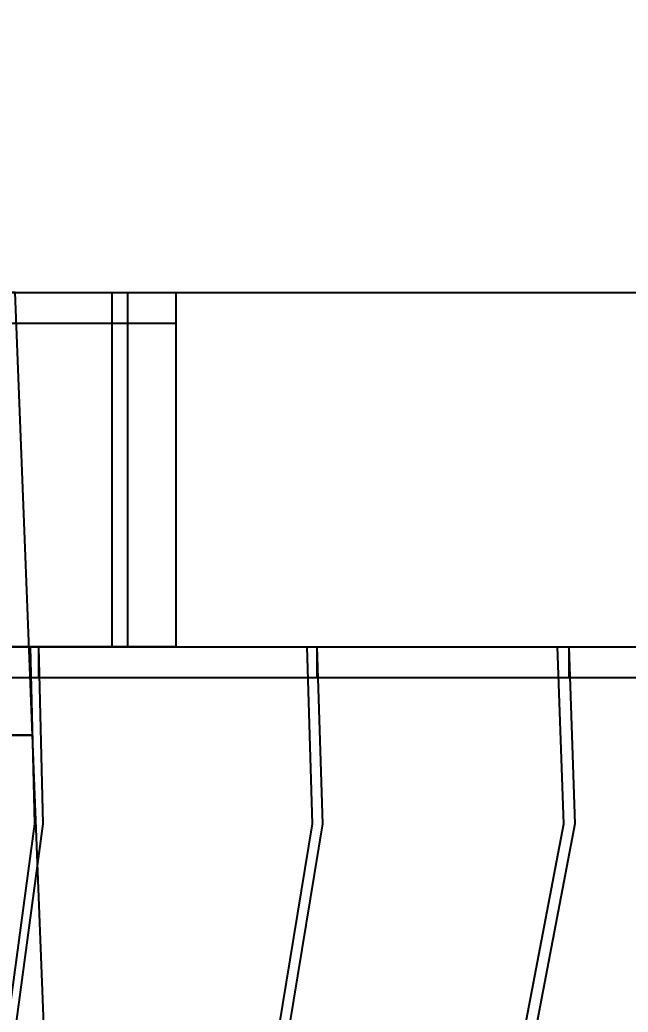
# Model space of a CAD drawing. Header units: millimetres. Extents: x -123812 to 252100, y -3000 to 639000.
# Drawn here: x 14239 to 21106, y 366874 to 378076 of the extents above; entities that cross this region are included whole.
import ezdxf

# ---------------------------------------------------------------- set-up
doc = ezdxf.new("R2010")
doc.units = ezdxf.units.MM
for name, color, linetype, lineweight in [('D-STR-DECK', 7, 'Continuous', 25), ('D-STR-DIM', 7, 'Continuous', 13), ('D-STR-STRC', 7, 'Continuous', 25)]:
    doc.layers.add(name, color=color, linetype=linetype, lineweight=lineweight)
doc.styles.add('OpenSansCondensed-Light', font='OpenSansCondensed-Light.ttf')
doc.styles.add('TOWER_UNICODE', font='Arial Unicode.ttf')
doc.dimstyles.new('EZDXF', dxfattribs={"dimtxt": 0.25, "dimasz": 0.175, "dimexe": 0.375, "dimexo": 0.125, "dimgap": 0.1, "dimtad": 1, "dimlfac": 100, "dimzin": 12, "dimdsep": 46, "dimtxsty": 'OpenSansCondensed-Light', "dimblk": 'ARCHTICK', "dimcen": 2.5, "dimazin": 3, "dimtfac": 0.5, "dimtmove": 2, "dimatfit": 3})

# ---------------------------------------------------------------- blocks, each defined once
blk = doc.blocks.new('_ARCHTICK')
at = {"color": 0, "linetype": 'BYBLOCK', "const_width": 0.15}
blk.add_lwpolyline([(-0.5, -0.5), (0.5, 0.5)], dxfattribs=at)

msp = doc.modelspace()

# ---------------------------------------------------------------- linework, layer by layer
at = {"layer": 'D-STR-DECK'}
for points in [[(5196.2, 374650), (5196.2, 375000), (15454.8, 375000), (15454.8, 374650)], [(5196.2, 374650), (5196.2, 375000), (15454.8, 375000), (15454.8, 374650)], [(5795.6, 374650), (5795.6, 375000), (16000, 375000), (16000, 374650)], [(5795.6, 374650), (5795.6, 375000), (16000, 375000), (16000, 374650)], [(13700.5, 371000), (13700.5, 375000), (15454.8, 375000), (15454.8, 371000)], [(13700.5, 371000), (13700.5, 375000), (15454.8, 375000), (15454.8, 371000)], [(15280.9, 371000), (15280.9, 375000), (16000, 375000), (16000, 371000)], [(15280.9, 371000), (15280.9, 375000), (16000, 375000), (16000, 371000)], [(2296.1, 370650), (2296.1, 371000), (14450, 371000), (14450, 370650)], [(2296.1, 370650), (2296.1, 371000), (14450, 371000), (14450, 370650)], [(3000, 370650), (3000, 371000), (17593.2, 371000), (17593.2, 370650)], [(3000, 370650), (3000, 371000), (17593.2, 371000), (17593.2, 370650)], [(3652.6, 370650), (3652.6, 371000), (20435.4, 371000), (20435.4, 370650)], [(3652.6, 370650), (3652.6, 371000), (20435.4, 371000), (20435.4, 370650)], [(4242.6, 370650), (4242.6, 371000), (22927.9, 371000), (22927.9, 370650)], [(4242.6, 370650), (4242.6, 371000), (22927.9, 371000), (22927.9, 370650)], [(4760.1, 370650), (4760.1, 371000), (25028.1, 371000), (25028.1, 370650)], [(4760.1, 370650), (4760.1, 371000), (25028.1, 371000), (25028.1, 370650)], [(5196.2, 370650), (5196.2, 371000), (26700.1, 371000), (26700.1, 370650)], [(5196.2, 370650), (5196.2, 371000), (26700.1, 371000), (26700.1, 370650)], [(5543.3, 370650), (5543.3, 371000), (27915.3, 371000), (27915.3, 370650)], [(5543.3, 370650), (5543.3, 371000), (27915.3, 371000), (27915.3, 370650)], [(5795.6, 370650), (5795.6, 371000), (28652.8, 371000), (28652.8, 370650)], [(5795.6, 370650), (5795.6, 371000), (28652.8, 371000), (28652.8, 370650)], [(5948.7, 370650), (5948.7, 371000), (28900, 371000), (28900, 370650)], [(5948.7, 370650), (5948.7, 371000), (28900, 371000), (28900, 370650)], [(9583, 355000), (11028.9, 369000), (10990.7, 371000), (14450, 371000), (14500, 369000), (12610.8, 355000)], [(9583, 355000), (11028.9, 369000), (10990.7, 371000), (14450, 371000), (14500, 369000), (12610.8, 355000)], [(12520.8, 355000), (14410, 369000), (14360, 371000), (17593.2, 371000), (17654.1, 369000), (15354, 355000)], [(12520.8, 355000), (14410, 369000), (14360, 371000), (17593.2, 371000), (17654.1, 369000), (15354, 355000)], [(15244.4, 355000), (17544.5, 369000), (17483.6, 371000), (20435.4, 371000), (20506.1, 369000), (17834.4, 355000)], [(15244.4, 355000), (17544.5, 369000), (17483.6, 371000), (20435.4, 371000), (20506.1, 369000), (17834.4, 355000)], [(17707.1, 355000), (20378.8, 369000), (20308.1, 371000), (22927.9, 371000), (23007.2, 369000), (20009.7, 355000)], [(17707.1, 355000), (20378.8, 369000), (20308.1, 371000), (22927.9, 371000), (23007.2, 369000), (20009.7, 355000)]]:
    msp.add_lwpolyline(points, close=True, dxfattribs=at)
at = {"layer": 'D-STR-STRC'}
for points in [[(13147.2, 375000), (13341.2, 370000), (14381, 370000), (14186.1, 375000)], [(13341.2, 370000), (13535.2, 365000), (14576, 365000), (14381, 370000)], [(14381, 370000), (14363.3, 370000), (14311.4, 370000), (14228.8, 370000), (14121.1, 370000), (13995.7, 370000), (13861.1, 370000), (13726.5, 370000), (13601.1, 370000), (13493.5, 370000), (13410.8, 370000), (13358.9, 370000), (13341.2, 370000), (13358.9, 370000), (13410.8, 370000), (13493.5, 370000), (13601.1, 370000), (13726.5, 370000), (13861.1, 370000), (13995.7, 370000), (14121.1, 370000), (14228.8, 370000), (14311.4, 370000), (14363.3, 370000)]]:
    msp.add_lwpolyline(points, close=True, dxfattribs=at)

# ---------------------------------------------------------------- dimensions: what is measured, and where the dimension line sits
at = {"layer": 'D-STR-DIM'}
for base, p2 in [((187000, 0), (0, 450000)), ((250000, 0), (0, 375000))]:
    msp.add_linear_dim(base=base, p1=(0, 0), p2=p2, angle=90, dimstyle='EZDXF', override={"dimtxt": 8400, "dimasz": 3750, "dimexe": 2100, "dimexo": 1800, "dimgap": 2100, "dimtad": 1, "dimdec": 0, "dimlfac": 1, "dimlunit": 2, "dimtxsty": 'TOWER_UNICODE', "dimclrd": 7, "dimclre": 7, "dimclrt": 7}, dxfattribs=at).render()

doc.saveas('drawing.dxf')
